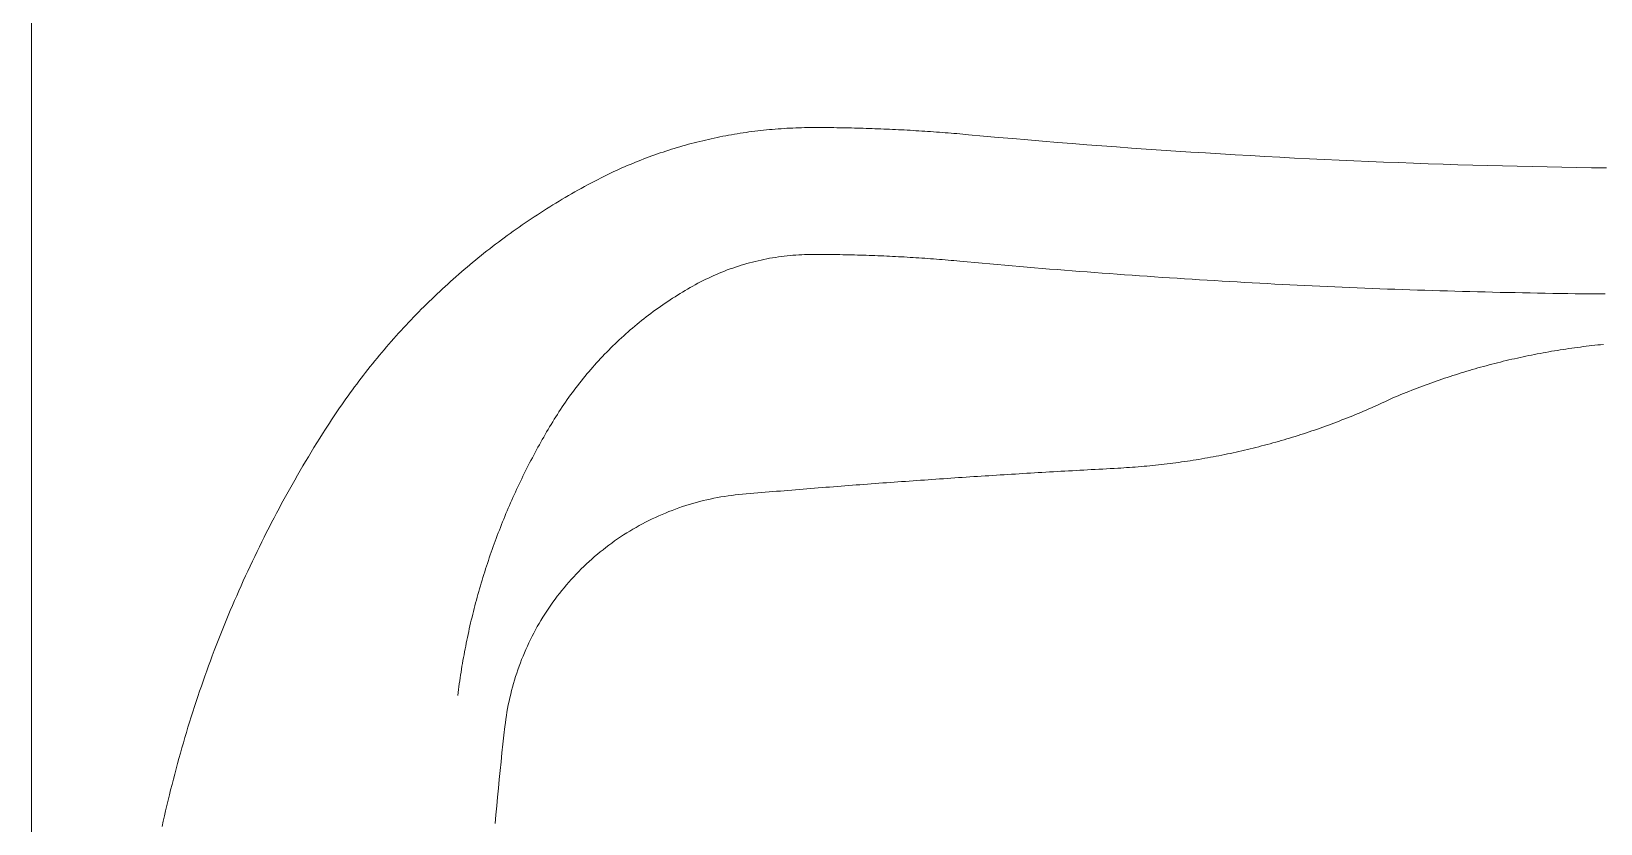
# Model space of a CAD drawing. Header units: millimetres. Extents: x -10563 to 10612, y -3613 to 6054.
# Drawn here: x 4992.5 to 5461.9, y -1236.5 to -999.6 of the extents above; entities that cross this region are included whole.
import ezdxf

# ---------------------------------------------------------------- set-up
doc = ezdxf.new("R2010")
doc.units = ezdxf.units.MM
doc.header["$LTSCALE"] = 50
doc.layers.add('カタログ部品(衛生設備)', color=252, linetype='Continuous')

# ---------------------------------------------------------------- blocks, each defined once
blk = doc.blocks.new('FcPack%d420')
at = {"layer": 'カタログ部品(衛生設備)', "color": 1, "linetype": 'Continuous', "lineweight": 13}
for p, q in [((-500, -700), (-500, 700)), ((-300.92, -75.22), (-300.07, -75.01)), ((-300.07, -75.01), (-299.21, -74.8)), ((-299.21, -74.8), (-298.35, -74.6)), ((-298.35, -74.6), (-297.5, -74.4)), ((-297.5, -74.4), (-296.64, -74.21)), ((-296.64, -74.21), (-295.78, -74.02)), ((-295.78, -74.02), (-294.92, -73.84)), ((-294.92, -73.84), (-294.05, -73.66)), ((-294.05, -73.66), (-293.19, -73.49)), ((-293.19, -73.49), (-292.33, -73.33)), ((-292.33, -73.33), (-291.46, -73.17)), ((-291.46, -73.17), (-290.6, -73.01)), ((-290.6, -73.01), (-289.73, -72.86)), ((-289.73, -72.86), (-288.86, -72.72)), ((-288.86, -72.72), (-287.99, -72.58)), ((-287.99, -72.58), (-287.12, -72.44)), ((-287.12, -72.44), (-286.25, -72.32)), ((-286.25, -72.32), (-285.38, -72.19)), ((-285.38, -72.19), (-284.51, -72.08)), ((-284.51, -72.08), (-283.64, -71.97)), ((-283.64, -71.97), (-282.76, -71.86)), ((-282.76, -71.86), (-281.89, -71.76)), ((-281.89, -71.76), (-281.01, -71.66)), ((-281.01, -71.66), (-280.14, -71.57)), ((-280.14, -71.57), (-279.26, -71.49)), ((-279.26, -71.49), (-278.39, -71.41)), ((-278.39, -71.41), (-277.51, -71.34)), ((-277.51, -71.34), (-276.63, -71.27)), ((-276.63, -71.27), (-275.76, -71.21)), ((-275.76, -71.21), (-274.88, -71.15)), ((-274.88, -71.15), (-274, -71.1)), ((-274, -71.1), (-273.12, -71.05)), ((-273.12, -71.05), (-272.24, -71.01)), ((-272.24, -71.01), (-271.36, -70.97)), ((-271.36, -70.97), (-270.49, -70.94)), ((-270.49, -70.94), (-269.61, -70.92)), ((-269.61, -70.92), (-268.73, -70.9)), ((-268.73, -70.9), (-267.85, -70.89)), ((-267.85, -70.89), (-266.97, -70.88)), ((-266.97, -70.88), (-266.09, -70.88)), ((-266.09, -70.88), (-265.21, -70.88)), ((-265.21, -70.88), (-264.33, -70.88)), ((-264.33, -70.88), (-263.46, -70.88)), ((-263.46, -70.88), (-262.58, -70.89)), ((-262.58, -70.89), (-261.7, -70.89)), ((-261.7, -70.89), (-260.83, -70.9)), ((-260.83, -70.9), (-259.95, -70.91)), ((-259.95, -70.91), (-259.07, -70.92)), ((-259.07, -70.92), (-258.2, -70.94)), ((-258.2, -70.94), (-257.32, -70.95)), ((-257.32, -70.95), (-256.44, -70.97)), ((-256.44, -70.97), (-255.57, -70.98)), ((-255.57, -70.98), (-254.69, -71)), ((-254.69, -71), (-253.81, -71.02)), ((-253.81, -71.02), (-252.94, -71.05)), ((-252.94, -71.05), (-252.06, -71.07)), ((-252.06, -71.07), (-251.19, -71.09)), ((-251.19, -71.09), (-250.31, -71.12)), ((-250.31, -71.12), (-249.43, -71.15)), ((-249.43, -71.15), (-248.56, -71.18)), ((-248.56, -71.18), (-247.68, -71.21)), ((-247.68, -71.21), (-246.8, -71.24)), ((-246.8, -71.24), (-245.93, -71.28)), ((-245.93, -71.28), (-245.05, -71.31)), ((-245.05, -71.31), (-244.18, -71.35)), ((-244.18, -71.35), (-243.3, -71.39)), ((-243.3, -71.39), (-242.42, -71.43)), ((-242.42, -71.43), (-241.55, -71.47)), ((-241.55, -71.47), (-240.67, -71.51)), ((-240.67, -71.51), (-239.8, -71.56)), ((-239.8, -71.56), (-238.92, -71.6)), ((-238.92, -71.6), (-238.05, -71.65)), ((-238.05, -71.65), (-237.17, -71.7)), ((-237.17, -71.7), (-236.3, -71.75)), ((-236.3, -71.75), (-235.42, -71.81)), ((-235.42, -71.81), (-234.54, -71.86)), ((-234.54, -71.86), (-233.67, -71.91)), ((-233.67, -71.91), (-232.79, -71.97)), ((-232.79, -71.97), (-231.92, -72.03)), ((-231.92, -72.03), (-231.05, -72.09)), ((-231.05, -72.09), (-230.17, -72.15)), ((-230.17, -72.15), (-229.3, -72.21)), ((-229.3, -72.21), (-228.42, -72.28)), ((-228.42, -72.28), (-227.55, -72.34)), ((-227.55, -72.34), (-226.67, -72.41)), ((-226.67, -72.41), (-225.8, -72.48)), ((-225.8, -72.48), (-224.93, -72.55)), ((-224.93, -72.55), (-224.05, -72.62)), ((-224.05, -72.62), (-223.18, -72.7)), ((-223.18, -72.7), (-222.3, -72.77)), ((-222.3, -72.77), (-221.43, -72.85)), ((-221.43, -72.85), (-220.56, -72.93)), ((-220.56, -72.93), (-219.68, -73.01)), ((-219.68, -73.01), (-215.26, -73.41)), ((-215.26, -73.41), (-210.83, -73.81)), ((-210.83, -73.81), (-206.4, -74.19)), ((-206.4, -74.19), (-201.98, -74.57)), ((-201.98, -74.57), (-197.55, -74.94)), ((-197.55, -74.94), (-193.12, -75.3)), ((-316.03, -79.96), (-315.2, -79.65)), ((-315.2, -79.65), (-314.38, -79.35)), ((-314.38, -79.35), (-313.55, -79.05)), ((-313.55, -79.05), (-312.72, -78.76)), ((-312.72, -78.76), (-311.88, -78.48)), ((-311.88, -78.48), (-311.05, -78.19)), ((-311.05, -78.19), (-310.21, -77.92)), ((-310.21, -77.92), (-309.38, -77.65)), ((-309.38, -77.65), (-308.54, -77.38)), ((-308.54, -77.38), (-307.7, -77.12)), ((-307.7, -77.12), (-306.86, -76.86)), ((-306.86, -76.86), (-306.01, -76.61)), ((-306.01, -76.61), (-305.17, -76.37)), ((-305.17, -76.37), (-304.32, -76.13)), ((-304.32, -76.13), (-303.47, -75.89)), ((-303.47, -75.89), (-302.62, -75.66)), ((-302.62, -75.66), (-301.77, -75.44)), ((-301.77, -75.44), (-300.92, -75.22)), ((-193.12, -75.3), (-188.69, -75.66)), ((-188.69, -75.66), (-184.26, -76.01)), ((-184.26, -76.01), (-179.82, -76.34)), ((-179.82, -76.34), (-175.39, -76.67)), ((-175.39, -76.67), (-170.96, -76.99)), ((-170.96, -76.99), (-166.53, -77.31)), ((-166.53, -77.31), (-162.09, -77.61)), ((-162.09, -77.61), (-157.66, -77.91)), ((-157.66, -77.91), (-153.22, -78.2)), ((-153.22, -78.2), (-148.79, -78.48)), ((-148.79, -78.48), (-144.35, -78.75)), ((-144.35, -78.75), (-139.91, -79.01)), ((-139.91, -79.01), (-135.48, -79.27)), ((-135.48, -79.27), (-131.04, -79.52)), ((-131.04, -79.52), (-126.6, -79.75)), ((-126.6, -79.75), (-122.16, -79.98)), ((-327.36, -84.8), (-326.57, -84.42)), ((-326.57, -84.42), (-325.77, -84.05)), ((-325.77, -84.05), (-324.97, -83.68)), ((-324.97, -83.68), (-324.17, -83.32)), ((-324.17, -83.32), (-323.36, -82.96)), ((-323.36, -82.96), (-322.56, -82.6)), ((-322.56, -82.6), (-321.75, -82.26)), ((-321.75, -82.26), (-320.94, -81.91)), ((-320.94, -81.91), (-320.12, -81.58)), ((-320.12, -81.58), (-319.31, -81.24)), ((-319.31, -81.24), (-318.49, -80.91)), ((-318.49, -80.91), (-317.67, -80.59)), ((-317.67, -80.59), (-316.85, -80.27)), ((-316.85, -80.27), (-316.03, -79.96)), ((-122.16, -79.98), (-117.73, -80.21)), ((-117.73, -80.21), (-113.29, -80.42)), ((-113.29, -80.42), (-108.85, -80.63)), ((-108.85, -80.63), (-104.41, -80.83)), ((-104.41, -80.83), (-99.97, -81.02)), ((-99.97, -81.02), (-95.53, -81.2)), ((-95.53, -81.2), (-91.09, -81.37)), ((-91.09, -81.37), (-86.64, -81.53)), ((-86.64, -81.53), (-82.2, -81.69)), ((-82.2, -81.69), (-77.76, -81.84)), ((-77.76, -81.84), (-73.32, -81.98)), ((-73.32, -81.98), (-68.88, -82.11)), ((-68.88, -82.11), (-64.43, -82.24)), ((-64.43, -82.24), (-59.99, -82.35)), ((-59.99, -82.35), (-55.55, -82.46)), ((-55.55, -82.46), (-51.1, -82.56)), ((-51.1, -82.56), (-46.66, -82.65)), ((-46.66, -82.65), (-42.22, -82.73)), ((-42.22, -82.73), (-37.77, -82.8)), ((-37.77, -82.8), (-33.33, -82.87)), ((-33.33, -82.87), (-28.89, -82.93)), ((-336.51, -89.58), (-335.56, -89.05)), ((-335.56, -89.05), (-334.6, -88.52)), ((-334.6, -88.52), (-333.64, -88)), ((-333.64, -88), (-332.86, -87.58)), ((-332.86, -87.58), (-332.09, -87.17)), ((-332.09, -87.17), (-331.3, -86.76)), ((-331.3, -86.76), (-330.52, -86.36)), ((-330.52, -86.36), (-329.73, -85.96)), ((-329.73, -85.96), (-328.95, -85.57)), ((-328.95, -85.57), (-328.16, -85.18)), ((-328.16, -85.18), (-327.36, -84.8)), ((-344.04, -94.01), (-343.11, -93.44)), ((-343.11, -93.44), (-342.18, -92.88)), ((-342.18, -92.88), (-341.24, -92.31)), ((-341.24, -92.31), (-340.3, -91.76)), ((-340.3, -91.76), (-339.36, -91.21)), ((-339.36, -91.21), (-338.41, -90.66)), ((-338.41, -90.66), (-337.46, -90.12)), ((-337.46, -90.12), (-336.51, -89.58)), ((-351.39, -98.76), (-350.48, -98.15)), ((-350.48, -98.15), (-349.57, -97.54)), ((-349.57, -97.54), (-348.66, -96.94)), ((-348.66, -96.94), (-347.74, -96.35)), ((-347.74, -96.35), (-346.82, -95.76)), ((-346.82, -95.76), (-345.9, -95.17)), ((-345.9, -95.17), (-344.97, -94.59)), ((-344.97, -94.59), (-344.04, -94.01)), ((-358.54, -103.8), (-357.66, -103.15)), ((-357.66, -103.15), (-356.77, -102.51)), ((-356.77, -102.51), (-355.88, -101.87)), ((-355.88, -101.87), (-354.99, -101.24)), ((-354.99, -101.24), (-354.1, -100.61)), ((-354.1, -100.61), (-353.2, -99.99)), ((-353.2, -99.99), (-352.3, -99.37)), ((-352.3, -99.37), (-351.39, -98.76)), ((-364.62, -108.45), (-363.76, -107.77)), ((-363.76, -107.77), (-362.9, -107.09)), ((-362.9, -107.09), (-362.04, -106.43)), ((-362.04, -106.43), (-361.17, -105.76)), ((-361.17, -105.76), (-360.29, -105.1)), ((-360.29, -105.1), (-359.42, -104.45)), ((-359.42, -104.45), (-358.54, -103.8)), ((-370.53, -113.31), (-369.7, -112.6)), ((-369.7, -112.6), (-368.86, -111.9)), ((-368.86, -111.9), (-368.02, -111.2)), ((-368.02, -111.2), (-367.18, -110.5)), ((-367.18, -110.5), (-366.33, -109.81)), ((-366.33, -109.81), (-365.48, -109.13)), ((-365.48, -109.13), (-364.62, -108.45)), ((-289.37, -112.59), (-290.2, -112.87)), ((-288.54, -112.31), (-289.37, -112.59)), ((-287.7, -112.05), (-288.54, -112.31)), ((-286.86, -111.8), (-287.7, -112.05)), ((-286.01, -111.55), (-286.86, -111.8)), ((-285.17, -111.32), (-286.01, -111.55)), ((-284.32, -111.1), (-285.17, -111.32)), ((-283.47, -110.88), (-284.32, -111.1)), ((-282.61, -110.68), (-283.47, -110.88)), ((-281.76, -110.49), (-282.61, -110.68)), ((-280.9, -110.31), (-281.76, -110.49)), ((-280.04, -110.14), (-280.9, -110.31)), ((-279.18, -109.97), (-280.04, -110.14)), ((-278.31, -109.82), (-279.18, -109.97)), ((-277.45, -109.68), (-278.31, -109.82)), ((-276.58, -109.55), (-277.45, -109.68)), ((-275.71, -109.43), (-276.58, -109.55)), ((-274.84, -109.32), (-275.71, -109.43)), ((-273.97, -109.22), (-274.84, -109.32)), ((-273.09, -109.13), (-273.97, -109.22)), ((-272.22, -109.06), (-273.09, -109.13)), ((-271.35, -108.99), (-272.22, -109.06)), ((-270.47, -108.93), (-271.35, -108.99)), ((-269.59, -108.88), (-270.47, -108.93)), ((-268.72, -108.85), (-269.59, -108.88)), ((-267.84, -108.82), (-268.72, -108.85)), ((-266.96, -108.8), (-267.84, -108.82)), ((-266.09, -108.8), (-266.96, -108.8)), ((-265.21, -108.8), (-266.08, -108.8)), ((-264.33, -108.8), (-265.21, -108.8)), ((-263.45, -108.81), (-264.33, -108.8)), ((-262.58, -108.81), (-263.45, -108.81)), ((-261.7, -108.82), (-262.58, -108.81)), ((-260.82, -108.83), (-261.7, -108.82)), ((-259.95, -108.84), (-260.82, -108.83)), ((-259.07, -108.85), (-259.95, -108.84)), ((-258.19, -108.86), (-259.07, -108.85)), ((-257.32, -108.88), (-258.19, -108.86)), ((-256.44, -108.9), (-257.32, -108.88)), ((-255.56, -108.92), (-256.44, -108.9)), ((-254.69, -108.94), (-255.56, -108.92)), ((-253.81, -108.96), (-254.69, -108.94)), ((-252.93, -108.98), (-253.81, -108.96)), ((-252.06, -109.01), (-252.93, -108.98)), ((-251.18, -109.03), (-252.06, -109.01)), ((-250.31, -109.06), (-251.18, -109.03)), ((-249.43, -109.09), (-250.31, -109.06)), ((-248.55, -109.12), (-249.43, -109.09)), ((-247.68, -109.16), (-248.55, -109.12)), ((-246.8, -109.19), (-247.68, -109.16)), ((-245.93, -109.23), (-246.8, -109.19)), ((-245.05, -109.26), (-245.93, -109.23)), ((-244.17, -109.3), (-245.05, -109.26)), ((-243.3, -109.35), (-244.17, -109.3)), ((-242.42, -109.39), (-243.3, -109.35)), ((-241.55, -109.43), (-242.42, -109.39)), ((-240.67, -109.48), (-241.55, -109.43)), ((-239.8, -109.53), (-240.67, -109.48)), ((-238.92, -109.57), (-239.8, -109.53)), ((-238.05, -109.63), (-238.92, -109.57)), ((-237.17, -109.68), (-238.05, -109.63)), ((-236.3, -109.73), (-237.17, -109.68)), ((-235.42, -109.79), (-236.3, -109.73)), ((-234.55, -109.85), (-235.42, -109.79)), ((-233.67, -109.9), (-234.55, -109.85)), ((-232.8, -109.96), (-233.67, -109.9)), ((-231.92, -110.03), (-232.8, -109.96)), ((-231.05, -110.09), (-231.92, -110.03)), ((-230.17, -110.16), (-231.05, -110.09)), ((-229.3, -110.22), (-230.17, -110.16)), ((-228.42, -110.29), (-229.3, -110.22)), ((-227.55, -110.36), (-228.42, -110.29)), ((-226.68, -110.43), (-227.55, -110.36)), ((-225.8, -110.51), (-226.68, -110.43)), ((-224.93, -110.58), (-225.8, -110.51)), ((-224.06, -110.66), (-224.93, -110.58)), ((-223.18, -110.74), (-224.06, -110.66)), ((-222.31, -110.82), (-223.18, -110.74)), ((-222.31, -110.82), (-220.07, -111.02)), ((-220.07, -111.02), (-217.83, -111.23)), ((-217.83, -111.23), (-215.59, -111.43)), ((-215.59, -111.43), (-213.35, -111.63)), ((-213.35, -111.63), (-211.11, -111.83)), ((-211.11, -111.83), (-208.87, -112.03)), ((-208.87, -112.03), (-206.63, -112.22)), ((-206.63, -112.22), (-204.39, -112.42)), ((-204.39, -112.42), (-202.15, -112.61)), ((-202.15, -112.61), (-199.91, -112.8)), ((-375.46, -117.65), (-374.65, -116.92)), ((-374.65, -116.92), (-373.83, -116.19)), ((-373.83, -116.19), (-373.01, -115.46)), ((-373.01, -115.46), (-372.19, -114.74)), ((-372.19, -114.74), (-371.36, -114.02)), ((-371.36, -114.02), (-370.53, -113.31)), ((-299.88, -117.02), (-300.65, -117.43)), ((-299.09, -116.63), (-299.88, -117.02)), ((-298.31, -116.24), (-299.09, -116.63)), ((-297.51, -115.86), (-298.31, -116.24)), ((-296.72, -115.49), (-297.51, -115.86)), ((-295.92, -115.12), (-296.72, -115.49)), ((-295.11, -114.77), (-295.92, -115.12)), ((-294.3, -114.43), (-295.11, -114.77)), ((-293.49, -114.1), (-294.3, -114.43)), ((-292.67, -113.78), (-293.49, -114.1)), ((-291.85, -113.46), (-292.67, -113.78)), ((-291.03, -113.16), (-291.85, -113.46)), ((-290.2, -112.87), (-291.03, -113.16)), ((-199.91, -112.8), (-197.67, -112.98)), ((-197.67, -112.98), (-195.43, -113.17)), ((-195.43, -113.17), (-193.19, -113.35)), ((-193.19, -113.35), (-190.95, -113.53)), ((-190.95, -113.53), (-188.7, -113.7)), ((-188.7, -113.7), (-186.46, -113.88)), ((-186.46, -113.88), (-184.22, -114.05)), ((-184.22, -114.05), (-181.98, -114.22)), ((-181.98, -114.22), (-179.74, -114.39)), ((-179.74, -114.39), (-177.49, -114.56)), ((-177.49, -114.56), (-175.25, -114.72)), ((-175.25, -114.72), (-173.01, -114.88)), ((-173.01, -114.88), (-170.76, -115.04)), ((-170.76, -115.04), (-168.52, -115.2)), ((-168.52, -115.2), (-166.28, -115.35)), ((-166.28, -115.35), (-164.03, -115.51)), ((-164.03, -115.51), (-161.79, -115.66)), ((-161.79, -115.66), (-159.55, -115.8)), ((-159.55, -115.8), (-157.3, -115.95)), ((-157.3, -115.95), (-155.06, -116.09)), ((-155.06, -116.09), (-152.81, -116.24)), ((-152.81, -116.24), (-150.57, -116.38)), ((-150.57, -116.38), (-148.33, -116.51)), ((-148.33, -116.51), (-146.08, -116.65)), ((-146.08, -116.65), (-143.84, -116.78)), ((-143.84, -116.78), (-141.59, -116.91)), ((-141.59, -116.91), (-139.35, -117.04)), ((-139.35, -117.04), (-137.1, -117.17)), ((-137.1, -117.17), (-134.86, -117.29)), ((-134.86, -117.29), (-132.61, -117.41)), ((-380.25, -122.14), (-379.46, -121.38)), ((-379.46, -121.38), (-378.67, -120.62)), ((-378.67, -120.62), (-377.87, -119.87)), ((-377.87, -119.87), (-377.07, -119.13)), ((-377.07, -119.13), (-376.27, -118.39)), ((-376.27, -118.39), (-375.46, -117.65)), ((-308.21, -121.91), (-308.95, -122.39)), ((-307.47, -121.44), (-308.21, -121.91)), ((-306.73, -120.97), (-307.47, -121.44)), ((-305.98, -120.51), (-306.73, -120.97)), ((-305.23, -120.05), (-305.98, -120.51)), ((-304.48, -119.6), (-305.23, -120.05)), ((-303.72, -119.15), (-304.48, -119.6)), ((-302.96, -118.71), (-303.72, -119.15)), ((-302.19, -118.28), (-302.96, -118.71)), ((-301.43, -117.85), (-302.19, -118.28)), ((-300.65, -117.43), (-301.43, -117.85)), ((-132.61, -117.41), (-130.36, -117.53)), ((-130.36, -117.53), (-128.12, -117.65)), ((-128.12, -117.65), (-125.87, -117.77)), ((-125.87, -117.77), (-123.63, -117.88)), ((-123.63, -117.88), (-121.38, -117.99)), ((-121.38, -117.99), (-119.14, -118.1)), ((-119.14, -118.1), (-116.89, -118.21)), ((-116.89, -118.21), (-114.64, -118.31)), ((-114.64, -118.31), (-112.4, -118.41)), ((-112.4, -118.41), (-110.15, -118.51)), ((-110.15, -118.51), (-107.9, -118.61)), ((-107.9, -118.61), (-105.66, -118.7)), ((-105.66, -118.7), (-103.41, -118.8)), ((-103.41, -118.8), (-101.16, -118.89)), ((-101.16, -118.89), (-98.92, -118.98)), ((-98.92, -118.98), (-96.67, -119.06)), ((-96.67, -119.06), (-94.42, -119.15)), ((-94.42, -119.15), (-92.18, -119.23)), ((-92.18, -119.23), (-89.93, -119.31)), ((-89.93, -119.31), (-87.68, -119.39)), ((-87.68, -119.39), (-85.43, -119.46)), ((-85.43, -119.46), (-83.19, -119.54)), ((-83.19, -119.54), (-80.94, -119.61)), ((-80.94, -119.61), (-78.69, -119.68)), ((-78.69, -119.68), (-76.44, -119.74)), ((-76.44, -119.74), (-74.2, -119.81)), ((-74.2, -119.81), (-71.95, -119.87)), ((-71.95, -119.87), (-69.7, -119.93)), ((-69.7, -119.93), (-67.45, -119.99)), ((-67.45, -119.99), (-65.2, -120.04)), ((-65.2, -120.04), (-62.96, -120.1)), ((-62.96, -120.1), (-60.71, -120.15)), ((-60.71, -120.15), (-58.46, -120.2)), ((-58.46, -120.2), (-56.21, -120.24)), ((-56.21, -120.24), (-53.96, -120.29)), ((-53.96, -120.29), (-51.72, -120.33)), ((-51.72, -120.33), (-49.47, -120.37)), ((-49.47, -120.37), (-47.22, -120.41)), ((-47.22, -120.41), (-44.97, -120.45)), ((-44.97, -120.45), (-42.72, -120.48)), ((-42.72, -120.48), (-40.47, -120.51)), ((-40.47, -120.51), (-38.23, -120.54)), ((-38.23, -120.54), (-35.98, -120.57)), ((-35.98, -120.57), (-33.73, -120.59)), ((-33.73, -120.59), (-31.48, -120.61)), ((-31.48, -120.61), (-29.23, -120.63)), ((-384.9, -126.77), (-384.14, -125.99)), ((-384.14, -125.99), (-383.37, -125.21)), ((-383.37, -125.21), (-382.6, -124.44)), ((-382.6, -124.44), (-381.82, -123.67)), ((-381.82, -123.67), (-381.04, -122.9)), ((-381.04, -122.9), (-380.25, -122.14)), ((-314.7, -126.44), (-315.4, -126.97)), ((-313.99, -125.91), (-314.7, -126.44)), ((-313.28, -125.39), (-313.99, -125.91)), ((-312.57, -124.88), (-313.28, -125.39)), ((-311.85, -124.37), (-312.57, -124.88)), ((-311.13, -123.87), (-311.85, -124.37)), ((-310.41, -123.37), (-311.13, -123.87)), ((-309.68, -122.88), (-310.41, -123.37)), ((-308.95, -122.39), (-309.68, -122.88)), ((-389.41, -131.55), (-388.67, -130.74)), ((-388.67, -130.74), (-387.93, -129.94)), ((-387.93, -129.94), (-387.18, -129.14)), ((-387.18, -129.14), (-386.42, -128.35)), ((-386.42, -128.35), (-385.67, -127.56)), ((-385.67, -127.56), (-384.9, -126.77)), ((-320.87, -131.4), (-321.53, -131.98)), ((-320.2, -130.83), (-320.87, -131.4)), ((-319.52, -130.26), (-320.2, -130.83)), ((-318.85, -129.7), (-319.52, -130.26)), ((-318.17, -129.14), (-318.85, -129.7)), ((-317.48, -128.59), (-318.17, -129.14)), ((-316.79, -128.05), (-317.48, -128.59)), ((-316.1, -127.5), (-316.79, -128.05)), ((-315.4, -126.97), (-316.1, -127.5)), ((-393.77, -136.46), (-393.06, -135.63)), ((-393.06, -135.63), (-392.34, -134.81)), ((-392.34, -134.81), (-391.61, -133.99)), ((-391.61, -133.99), (-390.88, -133.17)), ((-390.88, -133.17), (-390.15, -132.36)), ((-390.15, -132.36), (-389.41, -131.55)), ((-325.42, -135.55), (-326.05, -136.16)), ((-324.78, -134.94), (-325.42, -135.55)), ((-324.14, -134.34), (-324.78, -134.94)), ((-323.49, -133.74), (-324.14, -134.34)), ((-322.84, -133.15), (-323.49, -133.74)), ((-322.19, -132.56), (-322.84, -133.15)), ((-321.53, -131.98), (-322.19, -132.56)), ((-34.09, -136.17), (-33.23, -136.07)), ((-33.23, -136.07), (-32.36, -135.97)), ((-32.36, -135.97), (-31.5, -135.88)), ((-31.5, -135.88), (-30.63, -135.79)), ((-30.63, -135.79), (-29.76, -135.71)), ((-397.98, -141.51), (-397.29, -140.66)), ((-397.29, -140.66), (-396.6, -139.81)), ((-396.6, -139.81), (-395.9, -138.97)), ((-395.9, -138.97), (-395.19, -138.13)), ((-395.19, -138.13), (-394.49, -137.29)), ((-394.49, -137.29), (-393.77, -136.46)), ((-330.34, -140.58), (-330.93, -141.23)), ((-329.74, -139.94), (-330.34, -140.58)), ((-329.14, -139.3), (-329.74, -139.94)), ((-328.53, -138.66), (-329.14, -139.3)), ((-327.92, -138.03), (-328.53, -138.66)), ((-327.3, -137.4), (-327.92, -138.03)), ((-326.68, -136.78), (-327.3, -137.4)), ((-326.05, -136.16), (-326.68, -136.78)), ((-60.61, -140.98), (-59.77, -140.77)), ((-59.77, -140.77), (-58.92, -140.57)), ((-58.92, -140.57), (-58.08, -140.37)), ((-58.08, -140.37), (-57.23, -140.17)), ((-57.23, -140.17), (-56.38, -139.98)), ((-56.38, -139.98), (-55.53, -139.79)), ((-55.53, -139.79), (-54.68, -139.6)), ((-54.68, -139.6), (-53.83, -139.42)), ((-53.83, -139.42), (-52.98, -139.24)), ((-52.98, -139.24), (-52.13, -139.06)), ((-52.13, -139.06), (-51.27, -138.89)), ((-51.27, -138.89), (-50.42, -138.72)), ((-50.42, -138.72), (-49.57, -138.55)), ((-49.57, -138.55), (-48.71, -138.39)), ((-48.71, -138.39), (-47.86, -138.23)), ((-47.86, -138.23), (-47, -138.08)), ((-47, -138.08), (-46.14, -137.92)), ((-46.14, -137.92), (-45.28, -137.78)), ((-45.28, -137.78), (-44.43, -137.63)), ((-44.43, -137.63), (-43.57, -137.49)), ((-43.57, -137.49), (-42.71, -137.35)), ((-42.71, -137.35), (-41.85, -137.22)), ((-41.85, -137.22), (-40.99, -137.09)), ((-40.99, -137.09), (-40.13, -136.96)), ((-40.13, -136.96), (-39.27, -136.84)), ((-39.27, -136.84), (-38.41, -136.72)), ((-38.41, -136.72), (-37.54, -136.6)), ((-37.54, -136.6), (-36.68, -136.49)), ((-36.68, -136.49), (-35.82, -136.38)), ((-35.82, -136.38), (-34.95, -136.27)), ((-34.95, -136.27), (-34.09, -136.17)), ((-401.37, -145.81), (-400.7, -144.94)), ((-400.7, -144.94), (-400.03, -144.08)), ((-400.03, -144.08), (-399.35, -143.22)), ((-399.35, -143.22), (-398.67, -142.36)), ((-398.67, -142.36), (-397.98, -141.51)), ((-334.39, -145.23), (-334.95, -145.91)), ((-333.83, -144.55), (-334.39, -145.23)), ((-333.26, -143.88), (-333.83, -144.55)), ((-332.69, -143.21), (-333.26, -143.88)), ((-332.11, -142.55), (-332.69, -143.21)), ((-331.52, -141.89), (-332.11, -142.55)), ((-330.93, -141.23), (-331.52, -141.89)), ((-76.5, -145.57), (-75.67, -145.3)), ((-75.67, -145.3), (-74.84, -145.03)), ((-74.84, -145.03), (-74.01, -144.77)), ((-74.01, -144.77), (-73.18, -144.5)), ((-73.18, -144.5), (-72.35, -144.24)), ((-72.35, -144.24), (-71.52, -143.99)), ((-71.52, -143.99), (-70.69, -143.74)), ((-70.69, -143.74), (-69.85, -143.49)), ((-69.85, -143.49), (-69.02, -143.24)), ((-69.02, -143.24), (-68.18, -143)), ((-68.18, -143), (-67.34, -142.76)), ((-67.34, -142.76), (-66.51, -142.53)), ((-66.51, -142.53), (-65.67, -142.3)), ((-65.67, -142.3), (-64.83, -142.07)), ((-64.83, -142.07), (-63.99, -141.84)), ((-63.99, -141.84), (-63.15, -141.62)), ((-63.15, -141.62), (-62.3, -141.4)), ((-62.3, -141.4), (-61.46, -141.19)), ((-61.46, -141.19), (-60.61, -140.98)), ((-405.29, -151.08), (-404.65, -150.2)), ((-404.65, -150.2), (-404, -149.31)), ((-404, -149.31), (-403.35, -148.43)), ((-403.35, -148.43), (-402.7, -147.55)), ((-402.7, -147.55), (-402.04, -146.68)), ((-402.04, -146.68), (-401.37, -145.81)), ((-338.19, -150.08), (-338.71, -150.79)), ((-337.66, -149.38), (-338.19, -150.08)), ((-337.13, -148.68), (-337.66, -149.38)), ((-336.59, -147.98), (-337.13, -148.68)), ((-336.05, -147.28), (-336.59, -147.98)), ((-335.5, -146.59), (-336.05, -147.28)), ((-334.95, -145.91), (-335.5, -146.59)), ((-89.57, -150.39), (-88.76, -150.06)), ((-88.76, -150.06), (-87.95, -149.74)), ((-87.95, -149.74), (-87.14, -149.42)), ((-87.14, -149.42), (-86.33, -149.1)), ((-86.33, -149.1), (-85.52, -148.79)), ((-85.52, -148.79), (-84.7, -148.48)), ((-84.7, -148.48), (-83.89, -148.18)), ((-83.89, -148.18), (-83.07, -147.87)), ((-83.07, -147.87), (-82.25, -147.57)), ((-82.25, -147.57), (-81.44, -147.28)), ((-81.44, -147.28), (-80.62, -146.98)), ((-80.62, -146.98), (-79.79, -146.7)), ((-79.79, -146.7), (-78.97, -146.41)), ((-78.97, -146.41), (-78.15, -146.13)), ((-78.15, -146.13), (-77.32, -145.85)), ((-77.32, -145.85), (-76.5, -145.57)), ((-408.43, -155.57), (-407.82, -154.67)), ((-407.82, -154.67), (-407.19, -153.77)), ((-407.19, -153.77), (-406.56, -152.87)), ((-406.56, -152.87), (-405.93, -151.97)), ((-405.93, -151.97), (-405.29, -151.08)), ((-341.24, -154.4), (-341.72, -155.14)), ((-340.74, -153.67), (-341.24, -154.4)), ((-340.24, -152.95), (-340.74, -153.67)), ((-339.74, -152.23), (-340.24, -152.95)), ((-339.23, -151.51), (-339.74, -152.23)), ((-338.71, -150.79), (-339.23, -151.51)), ((-99.92, -154.99), (-99.12, -154.64)), ((-99.12, -154.64), (-98.33, -154.29)), ((-98.33, -154.29), (-97.53, -153.93)), ((-97.53, -153.93), (-96.74, -153.57)), ((-96.74, -153.57), (-95.94, -153.21)), ((-95.94, -153.21), (-95.15, -152.84)), ((-95.15, -152.84), (-94.36, -152.47)), ((-94.36, -152.47), (-93.57, -152.1)), ((-93.57, -152.1), (-92.78, -151.72)), ((-92.78, -151.72), (-91.98, -151.38)), ((-91.98, -151.38), (-91.18, -151.05)), ((-91.18, -151.05), (-90.37, -150.72)), ((-90.37, -150.72), (-89.57, -150.39)), ((-411.46, -160.14), (-410.87, -159.22)), ((-410.87, -159.22), (-410.26, -158.3)), ((-410.26, -158.3), (-409.66, -157.39)), ((-409.66, -157.39), (-409.05, -156.48)), ((-409.05, -156.48), (-408.43, -155.57)), ((-344.08, -158.86), (-344.54, -159.61)), ((-343.62, -158.11), (-344.08, -158.86)), ((-343.16, -157.36), (-343.62, -158.11)), ((-342.68, -156.62), (-343.16, -157.36)), ((-342.21, -155.87), (-342.68, -156.62)), ((-341.72, -155.14), (-342.21, -155.87)), ((-112.06, -159.85), (-111.25, -159.55)), ((-111.25, -159.55), (-110.43, -159.24)), ((-110.43, -159.24), (-109.61, -158.94)), ((-109.61, -158.94), (-108.8, -158.63)), ((-108.8, -158.63), (-107.99, -158.31)), ((-107.99, -158.31), (-107.17, -157.99)), ((-107.17, -157.99), (-106.36, -157.67)), ((-106.36, -157.67), (-105.55, -157.35)), ((-105.55, -157.35), (-104.74, -157.02)), ((-104.74, -157.02), (-103.94, -156.69)), ((-103.94, -156.69), (-103.13, -156.36)), ((-103.13, -156.36), (-102.33, -156.02)), ((-102.33, -156.02), (-101.52, -155.68)), ((-101.52, -155.68), (-100.72, -155.34)), ((-100.72, -155.34), (-99.92, -154.99)), ((-414.63, -165.16), (-413.77, -163.79)), ((-413.77, -163.79), (-412.92, -162.42)), ((-412.92, -162.42), (-412.05, -161.06)), ((-412.05, -161.06), (-411.46, -160.14)), ((-347.2, -164.18), (-347.63, -164.94)), ((-346.76, -163.41), (-347.2, -164.18)), ((-346.33, -162.65), (-346.76, -163.41)), ((-345.88, -161.89), (-346.33, -162.65)), ((-345.44, -161.13), (-345.88, -161.89)), ((-344.99, -160.37), (-345.44, -161.13)), ((-344.54, -159.61), (-344.99, -160.37)), ((-126.15, -164.46), (-125.31, -164.22)), ((-125.31, -164.22), (-124.48, -163.97)), ((-124.48, -163.97), (-123.64, -163.72)), ((-123.64, -163.72), (-122.81, -163.46)), ((-122.81, -163.46), (-121.97, -163.21)), ((-121.97, -163.21), (-121.14, -162.94)), ((-121.14, -162.94), (-120.31, -162.68)), ((-120.31, -162.68), (-119.48, -162.41)), ((-119.48, -162.41), (-118.65, -162.14)), ((-118.65, -162.14), (-117.83, -161.87)), ((-117.83, -161.87), (-117, -161.59)), ((-117, -161.59), (-116.17, -161.31)), ((-116.17, -161.31), (-115.35, -161.02)), ((-115.35, -161.02), (-114.53, -160.73)), ((-114.53, -160.73), (-113.7, -160.44)), ((-113.7, -160.44), (-112.88, -160.15)), ((-112.88, -160.15), (-112.06, -159.85)), ((-417.14, -169.29), (-416.31, -167.91)), ((-416.31, -167.91), (-415.47, -166.53)), ((-415.47, -166.53), (-414.63, -165.16)), ((-349.75, -168.81), (-350.16, -169.59)), ((-349.33, -168.03), (-349.75, -168.81)), ((-348.91, -167.26), (-349.33, -168.03)), ((-348.49, -166.48), (-348.91, -167.26)), ((-348.06, -165.71), (-348.49, -166.48)), ((-347.63, -164.94), (-348.06, -165.71)), ((-144.78, -168.98), (-143.92, -168.81)), ((-143.92, -168.81), (-143.07, -168.64)), ((-143.07, -168.64), (-142.22, -168.46)), ((-142.22, -168.46), (-141.36, -168.28)), ((-141.36, -168.28), (-140.51, -168.1)), ((-140.51, -168.1), (-139.66, -167.91)), ((-139.66, -167.91), (-138.81, -167.72)), ((-138.81, -167.72), (-137.96, -167.53)), ((-137.96, -167.53), (-137.11, -167.33)), ((-137.11, -167.33), (-136.26, -167.13)), ((-136.26, -167.13), (-135.41, -166.93)), ((-135.41, -166.93), (-134.57, -166.72)), ((-134.57, -166.72), (-133.72, -166.51)), ((-133.72, -166.51), (-132.88, -166.29)), ((-132.88, -166.29), (-132.03, -166.08)), ((-132.03, -166.08), (-131.19, -165.86)), ((-131.19, -165.86), (-130.35, -165.63)), ((-130.35, -165.63), (-129.5, -165.41)), ((-129.5, -165.41), (-128.66, -165.17)), ((-128.66, -165.17), (-127.82, -164.94)), ((-127.82, -164.94), (-126.99, -164.7)), ((-126.99, -164.7), (-126.15, -164.46)), ((-420.42, -174.85), (-419.61, -173.45)), ((-419.61, -173.45), (-418.79, -172.06)), ((-418.79, -172.06), (-417.97, -170.67)), ((-417.97, -170.67), (-417.14, -169.29)), ((-352.17, -173.5), (-352.57, -174.29)), ((-351.78, -172.72), (-352.17, -173.5)), ((-351.38, -171.93), (-351.78, -172.72)), ((-350.98, -171.15), (-351.38, -171.93)), ((-350.57, -170.37), (-350.98, -171.15)), ((-350.16, -169.59), (-350.57, -170.37)), ((-193.18, -173.72), (-192.05, -173.65)), ((-192.05, -173.65), (-190.91, -173.59)), ((-190.91, -173.59), (-189.78, -173.52)), ((-189.78, -173.52), (-188.64, -173.46)), ((-188.64, -173.46), (-187.51, -173.39)), ((-187.51, -173.39), (-186.37, -173.33)), ((-186.37, -173.33), (-185.24, -173.27)), ((-185.24, -173.27), (-184.1, -173.2)), ((-184.1, -173.2), (-182.97, -173.14)), ((-182.97, -173.14), (-181.83, -173.08)), ((-181.83, -173.08), (-180.7, -173.02)), ((-180.7, -173.02), (-179.56, -172.96)), ((-179.56, -172.96), (-178.43, -172.89)), ((-178.43, -172.89), (-177.29, -172.83)), ((-177.29, -172.83), (-176.16, -172.77)), ((-176.16, -172.77), (-175.02, -172.71)), ((-175.02, -172.71), (-174.15, -172.67)), ((-174.15, -172.67), (-173.28, -172.62)), ((-173.28, -172.62), (-172.41, -172.56)), ((-172.41, -172.56), (-171.54, -172.5)), ((-171.54, -172.5), (-170.67, -172.44)), ((-170.67, -172.44), (-169.81, -172.38)), ((-169.81, -172.38), (-168.94, -172.31)), ((-168.94, -172.31), (-168.07, -172.24)), ((-168.07, -172.24), (-167.2, -172.16)), ((-167.2, -172.16), (-166.33, -172.08)), ((-166.33, -172.08), (-165.46, -172)), ((-165.46, -172), (-164.6, -171.91)), ((-164.6, -171.91), (-163.73, -171.83)), ((-163.73, -171.83), (-162.86, -171.73)), ((-162.86, -171.73), (-162, -171.64)), ((-162, -171.64), (-161.13, -171.54)), ((-161.13, -171.54), (-160.27, -171.43)), ((-160.27, -171.43), (-159.4, -171.33)), ((-159.4, -171.33), (-158.54, -171.22)), ((-158.54, -171.22), (-157.67, -171.1)), ((-157.67, -171.1), (-156.81, -170.98)), ((-156.81, -170.98), (-155.95, -170.86)), ((-155.95, -170.86), (-155.09, -170.74)), ((-155.09, -170.74), (-154.22, -170.61)), ((-154.22, -170.61), (-153.36, -170.48)), ((-153.36, -170.48), (-152.5, -170.35)), ((-152.5, -170.35), (-151.64, -170.21)), ((-151.64, -170.21), (-150.78, -170.07)), ((-150.78, -170.07), (-149.92, -169.92)), ((-149.92, -169.92), (-149.06, -169.77)), ((-149.06, -169.77), (-148.2, -169.62)), ((-148.2, -169.62), (-147.35, -169.46)), ((-147.35, -169.46), (-146.49, -169.31)), ((-146.49, -169.31), (-145.63, -169.14)), ((-145.63, -169.14), (-144.78, -168.98)), ((-422.81, -179.06), (-422.02, -177.65)), ((-422.02, -177.65), (-421.22, -176.25)), ((-421.22, -176.25), (-420.42, -174.85)), ((-354.48, -178.26), (-354.85, -179.06)), ((-354.1, -177.46), (-354.48, -178.26)), ((-353.72, -176.67), (-354.1, -177.46)), ((-353.34, -175.87), (-353.72, -176.67)), ((-352.96, -175.08), (-353.34, -175.87)), ((-352.57, -174.29), (-352.96, -175.08)), ((-262.37, -178.44), (-261.23, -178.35)), ((-261.23, -178.35), (-260.1, -178.26)), ((-260.1, -178.26), (-258.97, -178.17)), ((-258.97, -178.17), (-257.83, -178.09)), ((-257.83, -178.09), (-256.7, -178)), ((-256.7, -178), (-255.57, -177.91)), ((-255.57, -177.91), (-254.43, -177.82)), ((-254.43, -177.82), (-253.3, -177.74)), ((-253.3, -177.74), (-252.17, -177.65)), ((-252.17, -177.65), (-251.03, -177.57)), ((-251.03, -177.57), (-249.9, -177.48)), ((-249.9, -177.48), (-248.77, -177.4)), ((-248.77, -177.4), (-247.63, -177.31)), ((-247.63, -177.31), (-246.5, -177.23)), ((-246.5, -177.23), (-245.36, -177.14)), ((-245.36, -177.14), (-244.23, -177.06)), ((-244.23, -177.06), (-243.1, -176.98)), ((-243.1, -176.98), (-241.96, -176.9)), ((-241.96, -176.9), (-240.83, -176.81)), ((-240.83, -176.81), (-239.7, -176.73)), ((-239.7, -176.73), (-238.56, -176.65)), ((-238.56, -176.65), (-237.43, -176.57)), ((-237.43, -176.57), (-236.29, -176.49)), ((-236.29, -176.49), (-235.16, -176.41)), ((-235.16, -176.41), (-234.03, -176.33)), ((-234.03, -176.33), (-232.89, -176.25)), ((-232.89, -176.25), (-231.76, -176.17)), ((-231.76, -176.17), (-230.62, -176.09)), ((-230.62, -176.09), (-229.49, -176.01)), ((-229.49, -176.01), (-228.36, -175.94)), ((-228.36, -175.94), (-227.22, -175.86)), ((-227.22, -175.86), (-226.09, -175.78)), ((-226.09, -175.78), (-224.95, -175.71)), ((-224.95, -175.71), (-223.82, -175.63)), ((-223.82, -175.63), (-222.68, -175.55)), ((-222.68, -175.55), (-221.55, -175.48)), ((-221.55, -175.48), (-220.42, -175.4)), ((-220.42, -175.4), (-219.28, -175.33)), ((-219.28, -175.33), (-218.15, -175.25)), ((-218.15, -175.25), (-217.01, -175.18)), ((-217.01, -175.18), (-215.88, -175.11)), ((-215.88, -175.11), (-214.74, -175.03)), ((-214.74, -175.03), (-213.61, -174.96)), ((-213.61, -174.96), (-212.47, -174.89)), ((-212.47, -174.89), (-211.34, -174.82)), ((-211.34, -174.82), (-210.21, -174.74)), ((-210.21, -174.74), (-209.07, -174.67)), ((-209.07, -174.67), (-207.94, -174.6)), ((-207.94, -174.6), (-206.8, -174.53)), ((-206.8, -174.53), (-205.67, -174.46)), ((-205.67, -174.46), (-204.53, -174.39)), ((-204.53, -174.39), (-203.4, -174.32)), ((-203.4, -174.32), (-202.26, -174.25)), ((-202.26, -174.25), (-201.13, -174.18)), ((-201.13, -174.18), (-199.99, -174.12)), ((-199.99, -174.12), (-198.86, -174.05)), ((-198.86, -174.05), (-197.72, -173.98)), ((-197.72, -173.98), (-196.59, -173.91)), ((-196.59, -173.91), (-195.45, -173.85)), ((-195.45, -173.85), (-194.32, -173.78)), ((-194.32, -173.78), (-193.18, -173.72)), ((-425.14, -183.3), (-424.37, -181.88)), ((-424.37, -181.88), (-423.59, -180.47)), ((-423.59, -180.47), (-422.81, -179.06)), ((-356.31, -182.27), (-356.66, -183.07)), ((-355.95, -181.46), (-356.31, -182.27)), ((-355.59, -180.66), (-355.95, -181.46)), ((-355.22, -179.86), (-355.59, -180.66)), ((-354.85, -179.06), (-355.22, -179.86)), ((-302.19, -183.26), (-301.14, -182.96)), ((-301.14, -182.96), (-300.1, -182.69)), ((-300.1, -182.69), (-299.05, -182.42)), ((-299.05, -182.42), (-297.99, -182.17)), ((-297.99, -182.17), (-296.93, -181.94)), ((-296.93, -181.94), (-295.87, -181.72)), ((-295.87, -181.72), (-294.81, -181.51)), ((-294.81, -181.51), (-293.74, -181.32)), ((-293.74, -181.32), (-292.67, -181.15)), ((-292.67, -181.15), (-291.6, -180.99)), ((-291.6, -180.99), (-290.53, -180.84)), ((-290.53, -180.84), (-289.45, -180.71)), ((-289.45, -180.71), (-288.37, -180.59)), ((-288.37, -180.59), (-287.29, -180.49)), ((-287.29, -180.49), (-286.16, -180.4)), ((-286.16, -180.4), (-285.03, -180.3)), ((-285.03, -180.3), (-283.9, -180.2)), ((-283.9, -180.2), (-282.76, -180.11)), ((-282.76, -180.11), (-281.63, -180.01)), ((-281.63, -180.01), (-280.5, -179.92)), ((-280.5, -179.92), (-279.36, -179.82)), ((-279.36, -179.82), (-278.23, -179.73)), ((-278.23, -179.73), (-277.1, -179.63)), ((-277.1, -179.63), (-275.97, -179.54)), ((-275.97, -179.54), (-274.83, -179.44)), ((-274.83, -179.44), (-273.7, -179.35)), ((-273.7, -179.35), (-272.57, -179.26)), ((-272.57, -179.26), (-271.43, -179.16)), ((-271.43, -179.16), (-270.3, -179.07)), ((-270.3, -179.07), (-269.17, -178.98)), ((-269.17, -178.98), (-268.03, -178.89)), ((-268.03, -178.89), (-266.9, -178.8)), ((-266.9, -178.8), (-265.77, -178.71)), ((-265.77, -178.71), (-264.63, -178.62)), ((-264.63, -178.62), (-263.5, -178.53)), ((-263.5, -178.53), (-262.37, -178.44)), ((-428.16, -189), (-427.42, -187.57)), ((-427.42, -187.57), (-426.66, -186.14)), ((-426.66, -186.14), (-425.91, -184.72)), ((-425.91, -184.72), (-425.14, -183.3)), ((-358.39, -187.13), (-358.72, -187.94)), ((-358.05, -186.31), (-358.39, -187.13)), ((-357.71, -185.5), (-358.05, -186.31)), ((-357.36, -184.69), (-357.71, -185.5)), ((-357.01, -183.88), (-357.36, -184.69)), ((-356.66, -183.07), (-357.01, -183.88)), ((-314.33, -187.89), (-313.35, -187.43)), ((-313.35, -187.43), (-312.36, -186.98)), ((-312.36, -186.98), (-311.37, -186.54)), ((-311.37, -186.54), (-310.37, -186.12)), ((-310.37, -186.12), (-309.37, -185.71)), ((-309.37, -185.71), (-308.36, -185.32)), ((-308.36, -185.32), (-307.34, -184.94)), ((-307.34, -184.94), (-306.32, -184.58)), ((-306.32, -184.58), (-305.29, -184.22)), ((-305.29, -184.22), (-304.26, -183.89)), ((-304.26, -183.89), (-303.23, -183.57)), ((-303.23, -183.57), (-302.19, -183.26)), ((-430.36, -193.31), (-429.64, -191.87)), ((-429.64, -191.87), (-428.9, -190.43)), ((-428.9, -190.43), (-428.16, -189)), ((-360.34, -192.04), (-360.66, -192.86)), ((-360.03, -191.22), (-360.34, -192.04)), ((-359.71, -190.4), (-360.03, -191.22)), ((-359.38, -189.58), (-359.71, -190.4)), ((-359.05, -188.76), (-359.38, -189.58)), ((-358.72, -187.94), (-359.05, -188.76)), ((-322.85, -192.66), (-321.93, -192.08)), ((-321.93, -192.08), (-321.01, -191.51)), ((-321.01, -191.51), (-320.08, -190.95)), ((-320.08, -190.95), (-319.14, -190.41)), ((-319.14, -190.41), (-318.19, -189.88)), ((-318.19, -189.88), (-317.24, -189.36)), ((-317.24, -189.36), (-316.27, -188.86)), ((-316.27, -188.86), (-315.31, -188.37)), ((-315.31, -188.37), (-314.33, -187.89)), ((-432.51, -197.65), (-431.8, -196.2)), ((-431.8, -196.2), (-431.09, -194.75)), ((-431.09, -194.75), (-430.36, -193.31)), ((-362.17, -197), (-362.47, -197.83)), ((-361.88, -196.17), (-362.17, -197)), ((-361.58, -195.34), (-361.88, -196.17)), ((-361.27, -194.51), (-361.58, -195.34)), ((-360.97, -193.69), (-361.27, -194.51)), ((-360.66, -192.86), (-360.97, -193.69)), ((-329.87, -197.76), (-329.02, -197.08)), ((-329.02, -197.08), (-328.17, -196.41)), ((-328.17, -196.41), (-327.3, -195.76)), ((-327.3, -195.76), (-326.43, -195.11)), ((-326.43, -195.11), (-325.55, -194.48)), ((-325.55, -194.48), (-324.66, -193.86)), ((-324.66, -193.86), (-323.76, -193.25)), ((-323.76, -193.25), (-322.85, -192.66)), ((-434.59, -202.02), (-433.9, -200.56)), ((-433.9, -200.56), (-433.21, -199.1)), ((-433.21, -199.1), (-432.51, -197.65)), ((-363.6, -201.17), (-363.87, -202.01)), ((-363.32, -200.33), (-363.6, -201.17)), ((-363.04, -199.5), (-363.32, -200.33)), ((-362.75, -198.67), (-363.04, -199.5)), ((-362.47, -197.83), (-362.75, -198.67)), ((-334.75, -202.09), (-333.96, -201.34)), ((-333.96, -201.34), (-333.16, -200.6)), ((-333.16, -200.6), (-332.35, -199.87)), ((-332.35, -199.87), (-331.54, -199.16)), ((-331.54, -199.16), (-330.71, -198.45)), ((-330.71, -198.45), (-329.87, -197.76)), ((-437.28, -207.88), (-436.62, -206.41)), ((-436.62, -206.41), (-435.95, -204.94)), ((-435.95, -204.94), (-435.28, -203.48)), ((-435.28, -203.48), (-434.59, -202.02)), ((-365.19, -206.21), (-365.45, -207.06)), ((-364.94, -205.37), (-365.19, -206.21)), ((-364.68, -204.53), (-364.94, -205.37)), ((-364.41, -203.69), (-364.68, -204.53)), ((-364.15, -202.85), (-364.41, -203.69)), ((-363.87, -202.01), (-364.15, -202.85)), ((-339.25, -206.8), (-338.53, -205.99)), ((-338.53, -205.99), (-337.79, -205.19)), ((-337.79, -205.19), (-337.05, -204.4)), ((-337.05, -204.4), (-336.29, -203.61)), ((-336.29, -203.61), (-335.52, -202.84)), ((-335.52, -202.84), (-334.75, -202.09)), ((-439.23, -212.32), (-438.59, -210.84)), ((-438.59, -210.84), (-437.94, -209.36)), ((-437.94, -209.36), (-437.28, -207.88)), ((-366.42, -210.45), (-366.66, -211.3)), ((-366.19, -209.6), (-366.42, -210.45)), ((-365.94, -208.75), (-366.19, -209.6)), ((-365.7, -207.9), (-365.94, -208.75)), ((-365.45, -207.06), (-365.7, -207.9)), ((-343.35, -211.88), (-342.69, -211.01)), ((-342.69, -211.01), (-342.03, -210.15)), ((-342.03, -210.15), (-341.35, -209.3)), ((-341.35, -209.3), (-340.66, -208.45)), ((-340.66, -208.45), (-339.96, -207.62)), ((-339.96, -207.62), (-339.25, -206.8)), ((-441.13, -216.77), (-440.5, -215.28)), ((-440.5, -215.28), (-439.87, -213.8)), ((-439.87, -213.8), (-439.23, -212.32)), ((-367.78, -215.56), (-367.99, -216.41)), ((-367.56, -214.7), (-367.78, -215.56)), ((-367.34, -213.85), (-367.56, -214.7)), ((-367.12, -213), (-367.34, -213.85)), ((-366.89, -212.15), (-367.12, -213)), ((-366.66, -211.3), (-366.89, -212.15)), ((-346.43, -216.36), (-345.84, -215.44)), ((-345.84, -215.44), (-345.24, -214.54)), ((-345.24, -214.54), (-344.62, -213.64)), ((-344.62, -213.64), (-343.99, -212.75)), ((-343.99, -212.75), (-343.35, -211.88)), ((-442.96, -221.26), (-442.35, -219.76)), ((-442.35, -219.76), (-441.74, -218.27)), ((-441.74, -218.27), (-441.13, -216.77)), ((-368.81, -219.85), (-369.01, -220.71)), ((-368.61, -218.99), (-368.81, -219.85)), ((-368.41, -218.13), (-368.61, -218.99)), ((-368.2, -217.27), (-368.41, -218.13)), ((-367.99, -216.41), (-368.2, -217.27)), ((-349.21, -221.04), (-348.68, -220.09)), ((-348.68, -220.09), (-348.14, -219.14)), ((-348.14, -219.14), (-347.58, -218.21)), ((-347.58, -218.21), (-347.01, -217.28)), ((-347.01, -217.28), (-346.43, -216.36)), ((-444.73, -225.76), (-444.14, -224.26)), ((-444.14, -224.26), (-443.55, -222.76)), ((-443.55, -222.76), (-442.96, -221.26)), ((-369.93, -225.02), (-370.1, -225.88)), ((-369.75, -224.15), (-369.93, -225.02)), ((-369.57, -223.29), (-369.75, -224.15)), ((-369.38, -222.43), (-369.57, -223.29)), ((-369.2, -221.57), (-369.38, -222.43)), ((-369.01, -220.71), (-369.2, -221.57)), ((-351.65, -225.9), (-351.19, -224.92)), ((-351.19, -224.92), (-350.71, -223.94)), ((-350.71, -223.94), (-350.22, -222.96)), ((-350.22, -222.96), (-349.72, -222)), ((-349.72, -222), (-349.21, -221.04)), ((-446.44, -230.29), (-445.88, -228.78)), ((-445.88, -228.78), (-445.31, -227.27)), ((-445.31, -227.27), (-444.73, -225.76)), ((-370.75, -229.35), (-370.91, -230.22)), ((-370.6, -228.48), (-370.75, -229.35)), ((-370.43, -227.61), (-370.6, -228.48)), ((-370.27, -226.75), (-370.43, -227.61)), ((-370.1, -225.88), (-370.27, -226.75)), ((-353.75, -230.93), (-353.36, -229.91)), ((-353.36, -229.91), (-352.95, -228.9)), ((-352.95, -228.9), (-352.53, -227.9)), ((-352.53, -227.9), (-352.1, -226.9)), ((-352.1, -226.9), (-351.65, -225.9)), ((-448.09, -234.85), (-447.55, -233.33)), ((-447.55, -233.33), (-447, -231.81)), ((-447, -231.81), (-446.44, -230.29)), ((-371.63, -234.57), (-371.76, -235.44)), ((-371.49, -233.7), (-371.63, -234.57)), ((-371.35, -232.83), (-371.49, -233.7)), ((-371.21, -231.95), (-371.35, -232.83)), ((-371.06, -231.09), (-371.21, -231.95)), ((-370.91, -230.22), (-371.06, -231.09)), ((-355.18, -235.04), (-354.84, -234.01)), ((-354.84, -234.01), (-354.49, -232.97)), ((-354.49, -232.97), (-354.13, -231.95)), ((-354.13, -231.95), (-353.75, -230.93)), ((-449.68, -239.42), (-449.16, -237.89)), ((-449.16, -237.89), (-448.63, -236.37)), ((-448.63, -236.37), (-448.09, -234.85)), ((-372.25, -238.93), (-372.36, -239.81)), ((-372.13, -238.06), (-372.25, -238.93)), ((-372.01, -237.18), (-372.13, -238.06)), ((-371.89, -236.31), (-372.01, -237.18)), ((-371.76, -235.44), (-371.89, -236.31)), ((-356.64, -240.29), (-356.38, -239.23)), ((-356.38, -239.23), (-356.1, -238.18)), ((-356.1, -238.18), (-355.81, -237.13)), ((-355.81, -237.13), (-355.5, -236.08)), ((-355.5, -236.08), (-355.18, -235.04)), ((-451.71, -245.55), (-451.21, -244.01)), ((-451.21, -244.01), (-450.71, -242.48)), ((-450.71, -242.48), (-450.2, -240.95)), ((-450.2, -240.95), (-449.68, -239.42)), ((-372.36, -239.81), (-372.47, -240.68)), ((-357.55, -244.55), (-357.35, -243.48)), ((-357.35, -243.48), (-357.13, -242.42)), ((-357.13, -242.42), (-356.89, -241.35)), ((-356.89, -241.35), (-356.64, -240.29)), ((-453.16, -250.17), (-452.68, -248.63)), ((-452.68, -248.63), (-452.2, -247.09)), ((-452.2, -247.09), (-451.71, -245.55)), ((-358.23, -248.86), (-358.08, -247.78)), ((-358.08, -247.78), (-357.92, -246.7)), ((-357.92, -246.7), (-357.75, -245.63)), ((-357.75, -245.63), (-357.55, -244.55)), ((-454.55, -254.81), (-454.09, -253.27)), ((-454.09, -253.27), (-453.63, -251.72)), ((-453.63, -251.72), (-453.16, -250.17)), ((-358.95, -255.22), (-358.66, -252.58)), ((-358.66, -252.58), (-358.36, -249.94)), ((-358.36, -249.94), (-358.23, -248.86)), ((-455.87, -259.47), (-455.44, -257.92)), ((-455.44, -257.92), (-455, -256.37)), ((-455, -256.37), (-454.55, -254.81)), ((-359.51, -260.49), (-359.24, -257.85)), ((-359.24, -257.85), (-358.95, -255.22)), ((-457.14, -264.15), (-456.72, -262.59)), ((-456.72, -262.59), (-456.3, -261.03)), ((-456.3, -261.03), (-455.87, -259.47)), ((-359.79, -263.13), (-359.51, -260.49)), ((-458.34, -268.84), (-457.94, -267.28)), ((-457.94, -267.28), (-457.54, -265.71)), ((-457.54, -265.71), (-457.14, -264.15)), ((-360.31, -268.41), (-360.05, -265.77)), ((-360.05, -265.77), (-359.79, -263.13)), ((-459.48, -273.55), (-459.1, -271.98)), ((-459.1, -271.98), (-458.73, -270.41)), ((-458.73, -270.41), (-458.34, -268.84)), ((-360.81, -273.69), (-360.56, -271.05)), ((-360.56, -271.05), (-360.31, -268.41)), ((-460.55, -278.28), (-460.2, -276.7)), ((-460.2, -276.7), (-459.84, -275.13)), ((-459.84, -275.13), (-459.48, -273.55)), ((-361.28, -278.98), (-361.05, -276.33)), ((-361.05, -276.33), (-360.81, -273.69)), ((-460.9, -279.85), (-460.55, -278.28))]:
    blk.add_line(p, q, dxfattribs=at)

msp = doc.modelspace()

# ---------------------------------------------------------------- block references
at = {"layer": 'カタログ部品(衛生設備)', "color": 1, "linetype": 'Continuous', "lineweight": 13}
msp.add_blockref('FcPack%d420', (5492.5, -957.5), dxfattribs=at)

doc.saveas('drawing.dxf')
